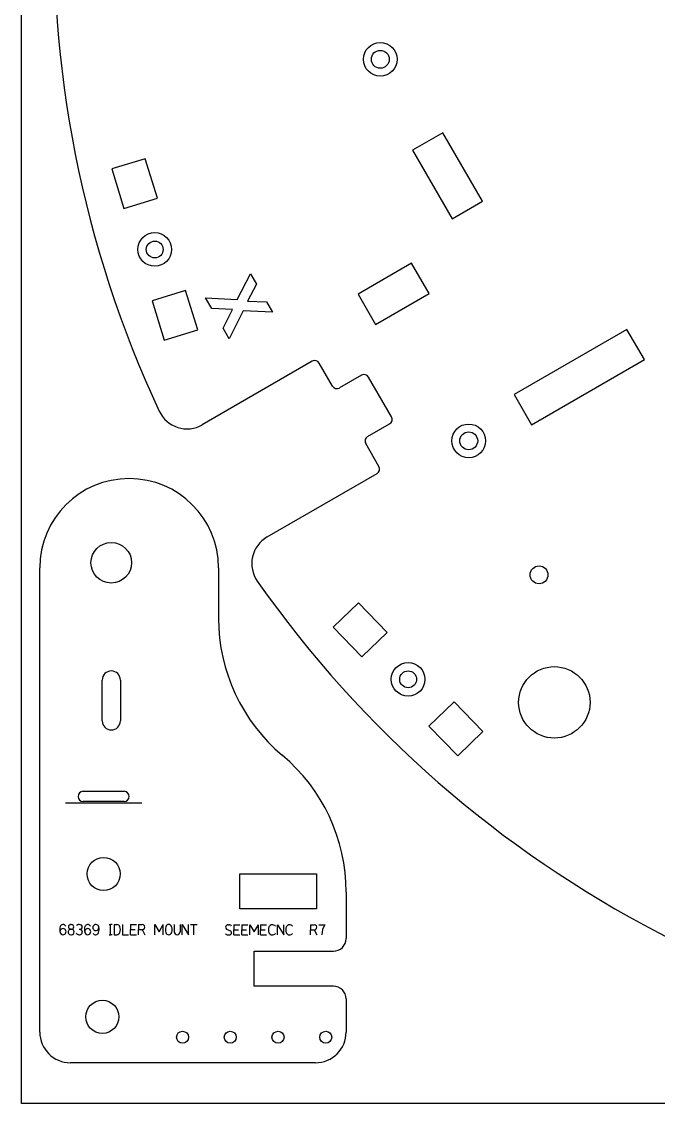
# Model space of a CAD drawing. Header units: inches. Extents: x -1316 to -504, y 751 to 1208.
# Drawn here: x -1316.5 to -1191.7, y 751.2 to 963.2 of the extents above; entities that cross this region are included whole.
import ezdxf

# ---------------------------------------------------------------- set-up
doc = ezdxf.new("R2010")
doc.units = ezdxf.units.IN
doc.header["$MEASUREMENT"] = 0
doc.linetypes.add('Continuous2', pattern=[0])
for name, color, linetype in [('68351 TABLE', 1, 'Continuous'), ('68369 Idler Mount', 1, 'Continuous'), ('STOCK OUTLINE', 1, 'Continuous')]:
    doc.layers.add(name, color=color, linetype=linetype)

msp = doc.modelspace()

# ---------------------------------------------------------------- linework, layer by layer
at = {"layer": '68351 TABLE', "color": 5, "linetype": 'Continuous2', "lineweight": -3, "true_color": 0x0000ff}
for p, q in [((-1233.95, 941.46), (-1239.89, 938.03)), ((-1226.2, 928.04), (-1233.95, 941.46)), ((-1239.89, 938.03), (-1232.14, 924.61)), ((-1292.25, 936.37), (-1298.81, 934.36)), ((-1289.88, 928.62), (-1292.25, 936.37)), ((-1298.81, 934.36), (-1296.44, 926.62)), ((-1296.44, 926.62), (-1289.88, 928.62)), ((-1232.14, 924.61), (-1226.2, 928.04)), ((-1240.09, 915.87), (-1250.57, 909.82)), ((-1236.66, 909.93), (-1240.09, 915.87)), ((-1284.36, 910.55), (-1290.92, 908.54)), ((-1281.99, 902.8), (-1284.36, 910.55)), ((-1250.57, 909.82), (-1247.14, 903.88)), ((-1247.14, 903.88), (-1236.66, 909.93)), ((-1290.92, 908.54), (-1288.55, 900.8)), ((-1288.55, 900.8), (-1281.99, 902.8)), ((-1197.91, 902.92), (-1220, 890.17)), ((-1194.48, 896.98), (-1197.91, 902.92)), ((-1216.57, 884.23), (-1194.48, 896.98)), ((-1220, 890.17), (-1216.57, 884.23)), ((-1250.5, 849.34), (-1255.43, 844.57)), ((-1244.87, 843.51), (-1250.5, 849.34)), ((-1255.43, 844.57), (-1249.8, 838.75)), ((-1249.8, 838.75), (-1244.87, 843.51)), ((-1231.74, 829.92), (-1236.68, 825.15)), ((-1226.11, 824.09), (-1231.74, 829.92)), ((-1236.68, 825.15), (-1231.05, 819.33)), ((-1231.05, 819.33), (-1226.11, 824.09))]:
    msp.add_line(p, q, dxfattribs=at)
at = {"layer": '68351 TABLE', "color": 3, "linetype": 'Continuous2', "lineweight": -3, "true_color": 0x00ff00}
for p, q in [((-1274.23, 908.74), (-1271.65, 913.8)), ((-1270.48, 911.76), (-1272.25, 908.43)), ((-1271.65, 913.8), (-1270.48, 911.76)), ((-1280.44, 909.09), (-1274.23, 908.74)), ((-1279.23, 907), (-1280.44, 909.09)), ((-1272.25, 908.43), (-1268.5, 908.34)), ((-1268.5, 908.34), (-1267.33, 906.32)), ((-1275.14, 906.81), (-1279.23, 907)), ((-1277.02, 903.17), (-1275.14, 906.81)), ((-1273.07, 906.58), (-1275.81, 901.07)), ((-1267.33, 906.32), (-1273.07, 906.58)), ((-1275.81, 901.07), (-1277.02, 903.17))]:
    msp.add_line(p, q, dxfattribs=at)
at = {"layer": '68351 TABLE', "color": 1, "linetype": 'Continuous2', "lineweight": -3, "true_color": 0xff0000}
for p, q in [((-1259.54, 896.66), (-1281.09, 884.22)), ((-1255.58, 891.79), (-1258.18, 896.3)), ((-1249.88, 893.93), (-1254.21, 891.43)), ((-1244.02, 885.77), (-1248.52, 893.56)), ((-1248.71, 881.9), (-1244.38, 884.4)), ((-1246.48, 876.03), (-1249.08, 880.54)), ((-1268.39, 862.23), (-1246.84, 874.67))]:
    msp.add_line(p, q, dxfattribs=at)
at = {"layer": '68351 TABLE', "color": 3, "linetype": 'Continuous2', "lineweight": -3, "true_color": 0x00ff00}
for centre in [(-1246.22, 955.85), (-1290.4, 918.58), (-1228.89, 881.07), (-1240.77, 834.33)]:
    msp.add_circle(centre, 3.3, dxfattribs=at)
at = {"layer": '68351 TABLE', "color": 5, "linetype": 'Continuous2', "lineweight": -3, "true_color": 0x0000ff}
for centre, radius in [((-1246.22, 955.85), 1.75), ((-1290.4, 918.58), 1.65), ((-1228.89, 881.07), 1.75), ((-1215.12, 854.81), 1.75), ((-1240.77, 834.33), 1.65), ((-1212.12, 829.81), 7)]:
    msp.add_circle(centre, radius, dxfattribs=at)
at = {"layer": '68351 TABLE', "color": 1, "linetype": 'Continuous2', "lineweight": -3, "true_color": 0xff0000}
for centre, radius, start, end in [((-1090.12, 979.81), 220, 95.0131, 204.9869), ((-1259.04, 895.8), 1, 30, 120), ((-1249.38, 893.06), 1, 30, 120), ((-1254.71, 892.29), 1, 210, 300), ((-1284.09, 889.42), 6, 204.9869, 300), ((-1244.88, 885.27), 1, 300, 30), ((-1248.21, 881.04), 1, 120, 210), ((-1247.34, 875.53), 1, 300, 30), ((-1265.39, 857.03), 6, 120, 215.0131), ((-1090.12, 979.81), 220, 215.0131, 324.9869)]:
    msp.add_arc(centre, radius, start, end, dxfattribs=at)
at = {"layer": '68369 Idler Mount', "color": 1, "linetype": 'Continuous2', "lineweight": -3, "true_color": 0xff0000}
for p, q in [((-1312.91, 765.18), (-1312.91, 856.18)), ((-1277.91, 856.18), (-1277.91, 846.26)), ((-1252.91, 792.64), (-1252.91, 783.54)), ((-1270.91, 774.18), (-1270.91, 781.04)), ((-1270.91, 781.04), (-1255.41, 781.04)), ((-1255.41, 774.18), (-1270.91, 774.18)), ((-1252.91, 771.68), (-1252.91, 765.18)), ((-1258.91, 759.18), (-1306.91, 759.18))]:
    msp.add_line(p, q, dxfattribs=at)
at = {"layer": '68369 Idler Mount', "color": 5, "linetype": 'Continuous2', "lineweight": -3, "true_color": 0x0000ff}
for p, q in [((-1300.68, 826.18), (-1300.68, 834.18)), ((-1297.13, 834.18), (-1297.13, 826.18)), ((-1304.41, 812.38), (-1296.41, 812.38)), ((-1296.41, 810.38), (-1304.41, 810.38)), ((-1273.71, 789.32), (-1273.71, 796.18)), ((-1273.71, 796.18), (-1258.71, 796.18)), ((-1258.71, 796.18), (-1258.71, 789.32)), ((-1258.71, 789.32), (-1273.71, 789.32))]:
    msp.add_line(p, q, dxfattribs=at)
at = {"layer": '68369 Idler Mount', "color": 3, "linetype": 'Continuous2', "lineweight": -3, "true_color": 0x00ff00}
for p, q in [((-1292.91, 810.03), (-1307.91, 810.03)), ((-1306.84, 786.27), (-1306.72, 786.27)), ((-1306.84, 785.35), (-1306.72, 785.35)), ((-1305.25, 786.27), (-1305.18, 786.27)), ((-1305.03, 785.28), (-1305.18, 785.28)), ((-1299.34, 786.27), (-1299.06, 786.27)), ((-1299.06, 784.27), (-1299.06, 786.27)), ((-1298.77, 786.27), (-1299.06, 786.27)), ((-1298.37, 786.27), (-1298.37, 784.27)), ((-1298.37, 786.27), (-1297.82, 786.27)), ((-1296.72, 786.27), (-1296.72, 784.27)), ((-1295.15, 786.27), (-1293.97, 786.27)), ((-1295.15, 786.27), (-1295.15, 785.27)), ((-1295.15, 785.27), (-1294.23, 785.27)), ((-1295.15, 784.27), (-1295.15, 785.27)), ((-1293.57, 786.27), (-1292.85, 786.27)), ((-1293.57, 786.27), (-1293.57, 785.27)), ((-1293.57, 785.27), (-1292.85, 785.27)), ((-1293.57, 784.27), (-1293.57, 785.27)), ((-1292.85, 785.27), (-1292.35, 784.27)), ((-1290.41, 784.27), (-1290.41, 786.27)), ((-1290.41, 786.27), (-1289.56, 784.86)), ((-1289.56, 784.86), (-1288.72, 786.27)), ((-1288.72, 784.27), (-1288.72, 786.27)), ((-1286.59, 786.27), (-1286.59, 784.85)), ((-1285.42, 786.27), (-1285.42, 784.85)), ((-1285.02, 784.27), (-1285.02, 786.27)), ((-1285.02, 786.27), (-1283.79, 784.27)), ((-1283.79, 784.27), (-1283.79, 786.27)), ((-1283.39, 786.27), (-1282.75, 786.27)), ((-1282.75, 784.27), (-1282.75, 786.27)), ((-1282.75, 786.27), (-1282.11, 786.27)), ((-1276.33, 785.39), (-1275.54, 785.06)), ((-1276.01, 786.23), (-1275.84, 786.23)), ((-1274.93, 786.23), (-1273.76, 786.23)), ((-1274.93, 786.23), (-1274.93, 785.23)), ((-1274.93, 785.23), (-1274.02, 785.23)), ((-1274.93, 784.23), (-1274.93, 785.23)), ((-1273.36, 786.23), (-1272.19, 786.23)), ((-1273.36, 786.23), (-1273.36, 785.23)), ((-1273.36, 785.23), (-1272.44, 785.23)), ((-1273.36, 784.23), (-1273.36, 785.23)), ((-1271.79, 784.23), (-1271.79, 786.23)), ((-1271.79, 786.23), (-1270.94, 784.81)), ((-1270.94, 784.81), (-1270.1, 786.23)), ((-1270.1, 784.23), (-1270.1, 786.23)), ((-1269.7, 786.23), (-1268.53, 786.23)), ((-1269.7, 786.23), (-1269.7, 785.23)), ((-1269.7, 785.23), (-1268.79, 785.23)), ((-1269.7, 784.23), (-1269.7, 785.23)), ((-1266.37, 784.23), (-1266.37, 786.23)), ((-1266.37, 786.23), (-1265.14, 784.23)), ((-1265.14, 784.23), (-1265.14, 786.23)), ((-1259.89, 786.23), (-1259.17, 786.23)), ((-1259.89, 786.23), (-1259.89, 785.23)), ((-1259.89, 785.23), (-1259.17, 785.23)), ((-1259.89, 784.23), (-1259.89, 785.23)), ((-1259.17, 785.23), (-1258.67, 784.23)), ((-1258.27, 786.23), (-1257.07, 786.23)), ((-1306.84, 784.27), (-1306.72, 784.27)), ((-1305.28, 784.27), (-1305.15, 784.27)), ((-1299.34, 784.27), (-1299.06, 784.27)), ((-1298.77, 784.27), (-1299.06, 784.27)), ((-1298.37, 784.27), (-1297.82, 784.27)), ((-1296.72, 784.27), (-1295.55, 784.27)), ((-1295.15, 784.27), (-1293.97, 784.27)), ((-1276.07, 784.23), (-1275.86, 784.22)), ((-1274.93, 784.23), (-1273.76, 784.23)), ((-1273.36, 784.23), (-1272.19, 784.23)), ((-1269.7, 784.23), (-1268.53, 784.23))]:
    msp.add_line(p, q, dxfattribs=at)
at = {"layer": '68369 Idler Mount', "color": 5, "linetype": 'Continuous2', "lineweight": -3, "true_color": 0x0000ff}
for centre, radius in [((-1298.91, 857.18), 3.98), ((-1300.41, 796.18), 3.25), ((-1300.66, 768.18), 3.25), ((-1284.95, 764.18), 1.18), ((-1275.6, 764.18), 1.18), ((-1266.25, 764.18), 1.18), ((-1256.91, 764.18), 1.18)]:
    msp.add_circle(centre, radius, dxfattribs=at)
at = {"layer": '68369 Idler Mount', "color": 1, "linetype": 'Continuous2', "lineweight": -3, "true_color": 0xff0000}
for centre, radius, start, end in [((-1295.41, 856.18), 17.5, 360, 180), ((-1242.91, 846.26), 35, 180, 229.9948), ((-1287.91, 792.64), 35, 360, 49.9948), ((-1255.41, 783.54), 2.5, 270, 360), ((-1255.41, 771.68), 2.5, 0, 90), ((-1306.91, 765.18), 6, 180, 270), ((-1258.91, 765.18), 6, 270, 0)]:
    msp.add_arc(centre, radius, start, end, dxfattribs=at)
at = {"layer": '68369 Idler Mount', "color": 5, "linetype": 'Continuous2', "lineweight": -3, "true_color": 0x0000ff}
for centre, radius, start, end in [((-1298.91, 834.18), 1.78, 360, 180), ((-1298.91, 826.18), 1.78, 180, 360), ((-1304.41, 811.38), 1, 90, 270), ((-1296.41, 811.38), 1, 270, 90)]:
    msp.add_arc(centre, radius, start, end, dxfattribs=at)
at = {"layer": '68369 Idler Mount', "color": 3, "linetype": 'Continuous2', "lineweight": -3, "true_color": 0x00ff00}
for centre, radius, start, end in [((-1307.24, 785.24), 1.78, 159.2941, 196.7059), ((-1308.37, 784.87), 0.594, 342.2661, 193.7339), ((-1308.37, 784.87), 0.595, 193.902, 342.098), ((-1308.35, 785.68), 0.595, 29.3075, 162.098), ((-1306.84, 784.81), 0.536, 90, 214.6857), ((-1306.84, 785.81), 0.464, 117.5491, 270), ((-1306.84, 784.81), 0.536, 214.6857, 270), ((-1306.84, 785.81), 0.464, 90, 117.5491), ((-1306.72, 785.81), 0.464, 360, 90), ((-1306.72, 785.81), 0.464, 270, 0), ((-1306.72, 784.81), 0.536, 0, 90), ((-1306.72, 784.81), 0.536, 270, 0), ((-1305.28, 784.85), 0.577, 210.2932, 270.0001), ((-1305.25, 785.7), 0.577, 89.9999, 149.7068), ((-1305.18, 785.64), 0.631, 48.8141, 89.9999), ((-1305.11, 785.77), 0.504, 279.0881, 0), ((-1305.08, 784.77), 0.504, 0, 84.185), ((-1305.06, 785.77), 0.457, 360, 48.8141), ((-1305.04, 784.77), 0.457, 311.1859, 0), ((-1302.4, 785.24), 1.78, 159.2941, 196.7059), ((-1303.53, 784.87), 0.594, 342.2661, 193.7339), ((-1303.53, 784.87), 0.595, 193.902, 342.098), ((-1303.5, 785.68), 0.595, 29.3075, 162.098), ((-1301.94, 785.68), 0.594, 162.2661, 13.7339), ((-1301.94, 785.68), 0.595, 13.902, 162.098), ((-1301.97, 784.86), 0.595, 209.3075, 342.098), ((-1303.07, 785.31), 1.78, 339.2941, 16.7059), ((-1297.88, 785.54), 0.735, 24.3868, 84.6174), ((-1297.88, 785.01), 0.735, 275.3825, 335.6132), ((-1298.9, 785.27), 1.78, 341.2941, 18.7059), ((-1292.85, 785.77), 0.5, 269.9912, 90), ((-1286.54, 785.27), 1.78, 161.2941, 198.7059), ((-1287.65, 785.68), 0.595, 15.902, 164.098), ((-1287.65, 784.87), 0.595, 195.902, 344.098), ((-1288.77, 785.27), 1.78, 341.2941, 18.7059), ((-1286, 784.85), 0.586, 180, 0), ((-1276.06, 784.8), 0.577, 210.522, 269.4411), ((-1276.01, 785.7), 0.526, 89.2985, 177.3507), ((-1276.11, 785.76), 0.43, 185.1823, 239.3448), ((-1275.86, 784.75), 0.526, 269.4411, 357.3507), ((-1275.85, 785.65), 0.577, 30.522, 89.2985), ((-1275.76, 784.69), 0.43, 5.1822, 59.3448), ((-1266.35, 785.23), 1.78, 161.2941, 198.7059), ((-1267.36, 785.49), 0.735, 35.68, 155.6132), ((-1267.36, 784.96), 0.735, 204.3868, 324.32), ((-1262.96, 785.23), 1.78, 161.2941, 198.7059), ((-1263.98, 785.49), 0.735, 35.68, 155.6132), ((-1263.98, 784.96), 0.735, 204.3868, 324.32), ((-1259.17, 785.73), 0.5, 269.9912, 90), ((-1254.03, 784.23), 3.63, 146.6069, 179.9947), ((-1305.15, 784.9), 0.631, 270.0001, 311.1859)]:
    msp.add_arc(centre, radius, start, end, dxfattribs=at)
at = {"layer": 'STOCK OUTLINE', "color": 2, "linetype": 'Continuous2', "lineweight": -3, "true_color": 0xffff00}
for p, q in [((-1316.47, 751.21), (-1316.47, 1208.41)), ((-503.67, 751.21), (-1316.47, 751.21))]:
    msp.add_line(p, q, dxfattribs=at)

doc.saveas('drawing.dxf')
